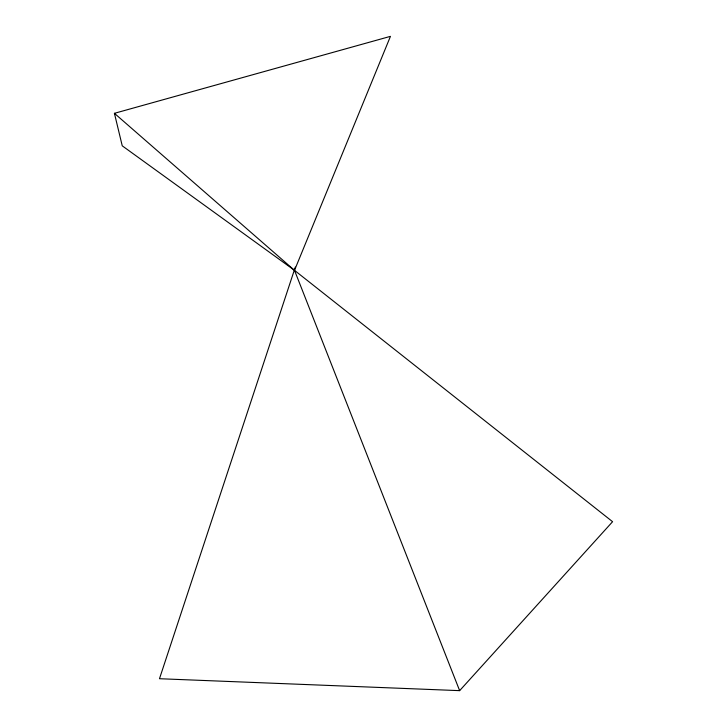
<?xml version="1.0" encoding="UTF-8"?>
<svg xmlns="http://www.w3.org/2000/svg" width="727" height="727" viewBox="0 0 727 727"><rect width="100%" height="100%" fill="white"/><g stroke="black" fill="none" stroke-linecap="round" stroke-linejoin="round"><path stroke-width="1.09" d="M459.637 690.65L294.508 270.344L390.454 36.35L114.421 113.321L122.245 145.827L294.508 270.344L612.579 521.695L459.637 690.65L159.477 678.718L295.335 267.054M114.421 113.321L294.508 270.344"/></g></svg>
